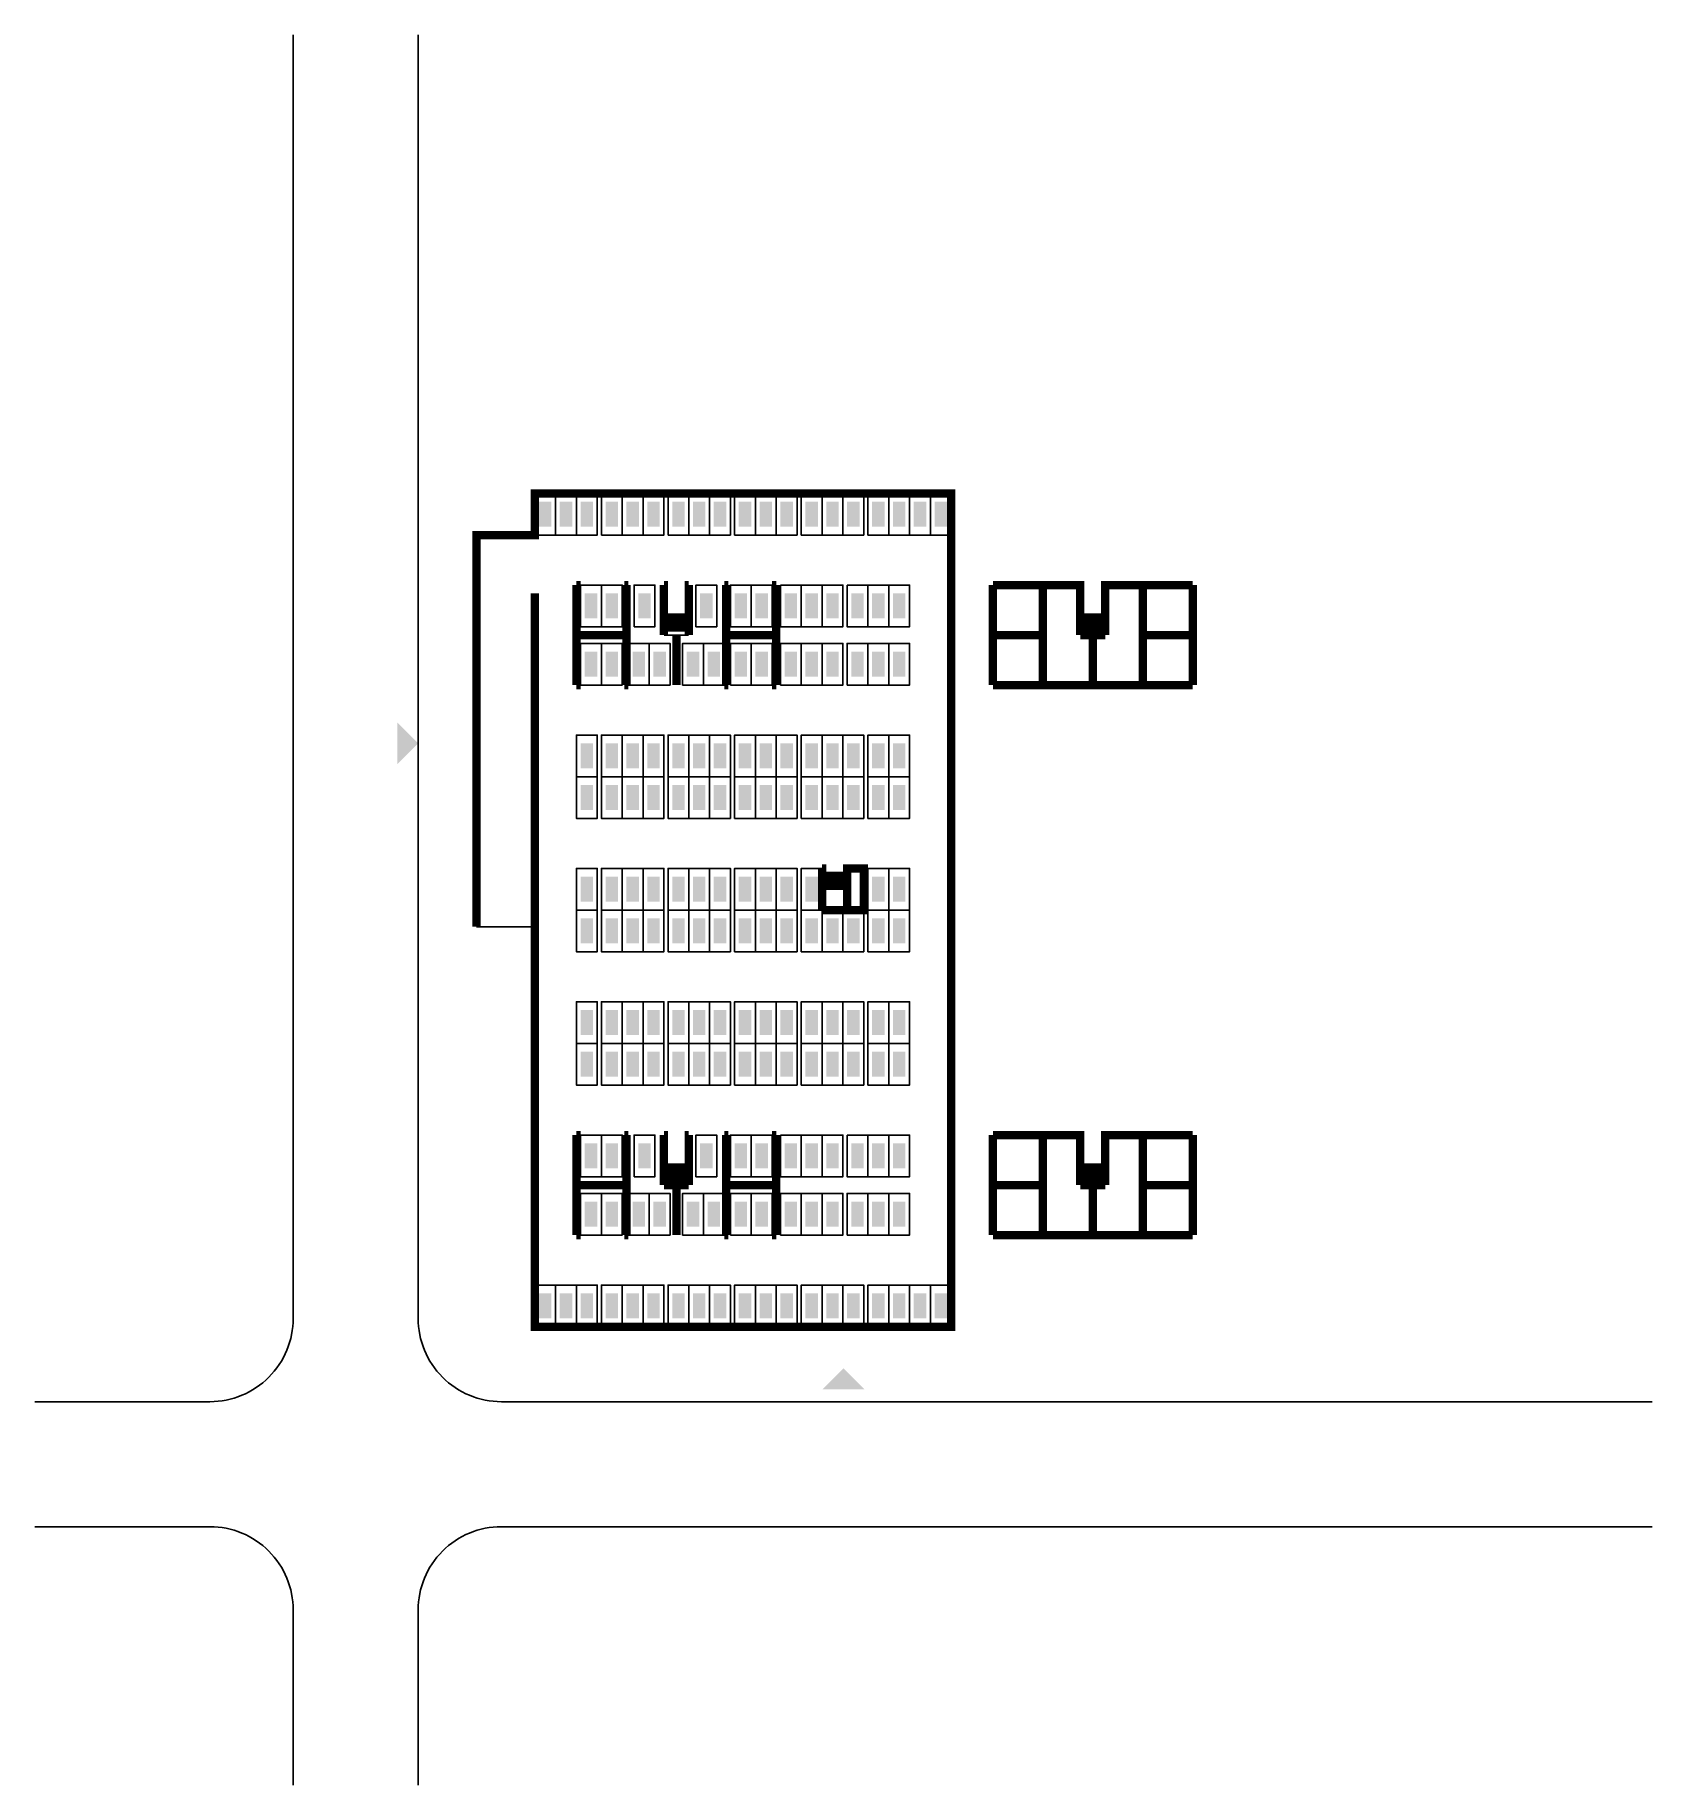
# Model space of a CAD drawing. Header units: millimetres. Extents: x -60 to 134, y -55 to 155.
import ezdxf

# ---------------------------------------------------------------- set-up
doc = ezdxf.new("R2010")
doc.units = ezdxf.units.MM
doc.layers.add('a_anno', color=7, linetype='Continuous', lineweight=5)
doc.layers.add('f_wall', color=7, linetype='Continuous', lineweight=30)
doc.layers.add('a_parking', color=9, linetype='Continuous')

# ---------------------------------------------------------------- blocks, each defined once
blk = doc.blocks.new('parking')
at = {"layer": 'a_anno', "color": 5}
blk.add_solid([(0.5, 4), (2, 4), (0.5, 1), (2, 1)], dxfattribs=at)
at = {"layer": 'a_parking'}
blk.add_lwpolyline([(0, 0), (2.5, 0), (2.5, 5), (0, 5)], close=True, dxfattribs=at)

msp = doc.modelspace()

# ---------------------------------------------------------------- linework, layer by layer
for p, q in [((18, 85.5), (16, 83.5)), ((16, 85.5), (18, 83.5)), ((68, 85.5), (66, 83.5)), ((66, 85.5), (68, 83.5)), ((37, 54.5), (35, 52.5)), ((35, 54.5), (37, 52.5)), ((18, 19.5), (16, 17.5)), ((16, 19.5), (18, 17.5)), ((68, 19.5), (66, 17.5)), ((66, 19.5), (68, 17.5))]:
    msp.add_line(p, q)
for points in [[(-60, -9), (-39, -9, 0.414214), (-29, 1), (-29, 155)], [(134.14, -9), (-4, -9, -0.414214), (-14, 1), (-14, 155)], [(-60, -24), (-39, -24, -0.414214), (-29, -34), (-29, -55)], [(134.14, -24), (-4, -24, 0.414214), (-14, -34), (-14, -55)]]:
    msp.add_lwpolyline(points, format="xyb")
for points in [[(16, 85.5), (18, 85.5), (18, 83.5), (16, 83.5)], [(66, 85.5), (68, 85.5), (68, 83.5), (66, 83.5)], [(35, 54.5), (37, 54.5), (37, 52.5), (35, 52.5)], [(16, 19.5), (18, 19.5), (18, 17.5), (16, 17.5)], [(66, 19.5), (68, 19.5), (68, 17.5), (66, 17.5)]]:
    msp.add_lwpolyline(points, close=True)
at = {"layer": 'a_anno', "color": 1}
for points in [[(16, 85.5), (18, 85.5), (16, 83.5), (18, 83.5)], [(16, 19.5), (18, 19.5), (16, 17.5), (18, 17.5)]]:
    msp.add_solid(points, dxfattribs=at)
at = {"layer": 'a_anno', "color": 2}
for points in [[(66, 85.5), (68, 85.5), (66, 83.5), (68, 83.5)], [(66, 19.5), (68, 19.5), (66, 17.5), (68, 17.5)]]:
    msp.add_solid(points, dxfattribs=at)
at = {"layer": 'a_anno', "color": 4}
for points in [[(-16.5, 72.5), (-16.5, 67.5), (-14, 70)], [(34.57, -7.5), (39.57, -7.5), (37.07, -5)]]:
    msp.add_solid(points, dxfattribs=at)
at = {"layer": 'a_anno', "color": 3}
msp.add_solid([(35, 54.5), (37, 54.5), (35, 52.5), (37, 52.5)], dxfattribs=at)
at = {"layer": 'f_wall'}
for points, const_width in [([(0, 88), (0, 0), (50, 0), (50, 100), (0, 100), (0, 95), (-7, 95), (-7, 48)], 1), ([(5, 77), (5, 89)], 1), ([(5.5, 89), (5, 89)], 1), ([(11.25, 89), (10.75, 89)], 1), ([(11, 77), (11, 89)], 1), ([(16, 89), (15.5, 89)], 1), ([(15.5, 86), (15.5, 89)], 1), ([(18.5, 89), (18, 89)], 1), ([(18.5, 86), (18.5, 89)], 1), ([(23.25, 89), (22.75, 89)], 1), ([(23, 77), (23, 89)], 1), ([(29, 89), (28.5, 89)], 1), ([(29, 77), (29, 89)], 1), ([(55, 77), (55, 89)], 1), ([(65.5, 89), (55, 89)], 1), ([(61.25, 89), (60.75, 89)], 1), ([(61, 77), (61, 89)], 1), ([(66, 89), (65.5, 89)], 1), ([(65.5, 86), (65.5, 89)], 1), ([(68.5, 89), (68, 89)], 1), ([(79, 89), (68.5, 89)], 1), ([(68.5, 86), (68.5, 89)], 1), ([(73.25, 89), (72.75, 89)], 1), ([(73, 77), (73, 89)], 1), ([(79, 77), (79, 89)], 1), ([(15.5, 86), (15.5, 83)], 1), ([(16, 86), (15.5, 86)], 0.2), ([(18.5, 86), (18, 86)], 0.2), ([(18.5, 83), (18.5, 86)], 1), ([(65.5, 86), (65.5, 83)], 1), ([(66, 86), (65.5, 86)], 1), ([(68.5, 86), (68, 86)], 1), ([(68.5, 83), (68.5, 86)], 1), ([(11, 83), (5, 83)], 1), ([(15.5, 83), (18.5, 83)], 0.2), ([(17, 77), (17, 83)], 1), ([(29, 83), (23, 83)], 1), ([(61, 83), (55, 83)], 1), ([(65.5, 83), (68.5, 83)], 1), ([(67, 77), (67, 83)], 1), ([(79, 83), (73, 83)], 1), ([(5.5, 77), (5, 77)], 1), ([(11.25, 77), (10.75, 77)], 1), ([(23.25, 77), (22.75, 77)], 1), ([(29, 77), (28.5, 77)], 1), ([(79, 77), (55, 77)], 1), ([(35, 55), (34.5, 55)], 1), ([(34.5, 52), (34.5, 55)], 1), ([(37.5, 55), (37, 55)], 0.2), ([(37.5, 52), (37.5, 55)], 0.2), ([(34.5, 53), (34.5, 50)], 1), ([(37.5, 50), (37.5, 53)], 0.2), ([(34.5, 50), (37.5, 50)], 1), ([(35, 52), (34.5, 52)], 0.2), ([(37.5, 52), (37, 52)], 0.2), ([(-7, 48), (0, 48)], 0.2), ([(5, 11), (5, 23)], 1), ([(5.5, 23), (5, 23)], 1), ([(11.25, 23), (10.75, 23)], 1), ([(11, 11), (11, 23)], 1), ([(16, 23), (15.5, 23)], 1), ([(15.5, 20), (15.5, 23)], 1), ([(18.5, 23), (18, 23)], 1), ([(18.5, 20), (18.5, 23)], 1), ([(23.25, 23), (22.75, 23)], 1), ([(23, 11), (23, 23)], 1), ([(29, 23), (28.5, 23)], 1), ([(29, 11), (29, 23)], 1), ([(55, 11), (55, 23)], 1), ([(65.5, 23), (55, 23)], 1), ([(61.25, 23), (60.75, 23)], 1), ([(61, 11), (61, 23)], 1), ([(66, 23), (65.5, 23)], 1), ([(65.5, 20), (65.5, 23)], 1), ([(68.5, 23), (68, 23)], 1), ([(79, 23), (68.5, 23)], 1), ([(68.5, 20), (68.5, 23)], 1), ([(73.25, 23), (72.75, 23)], 1), ([(73, 11), (73, 23)], 1), ([(79, 11), (79, 23)], 1), ([(15.5, 20), (15.5, 17)], 1), ([(16, 20), (15.5, 20)], 1), ([(18.5, 20), (18, 20)], 1), ([(18.5, 17), (18.5, 20)], 1), ([(65.5, 20), (65.5, 17)], 1), ([(66, 20), (65.5, 20)], 1), ([(68.5, 20), (68, 20)], 1), ([(68.5, 17), (68.5, 20)], 1), ([(11, 17), (5, 17)], 1), ([(15.5, 17), (18.5, 17)], 1), ([(17, 11), (17, 17)], 1), ([(29, 17), (23, 17)], 1), ([(61, 17), (55, 17)], 1), ([(65.5, 17), (68.5, 17)], 1), ([(67, 11), (67, 17)], 1), ([(79, 17), (73, 17)], 1), ([(5.5, 11), (5, 11)], 1), ([(11.25, 11), (10.75, 11)], 1), ([(23.25, 11), (22.75, 11)], 1), ([(29, 11), (28.5, 11)], 1), ([(79, 11), (55, 11)], 1)]:
    msp.add_lwpolyline(points, dxfattribs=dict(at, const_width=const_width))
at = {"layer": 'f_wall', "const_width": 1}
msp.add_lwpolyline([(39.5, 50), (37.5, 50), (37.5, 55), (39.5, 55)], close=True, dxfattribs=at)

# ---------------------------------------------------------------- block references
at = {"layer": 'a_parking'}
for p in [(0, 95), (2.5, 95), (5, 95), (8, 95), (10.5, 95), (13, 95), (16, 95), (18.5, 95), (21, 95), (24, 95), (26.5, 95), (29, 95), (32, 95), (34.5, 95), (37, 95), (40, 95), (42.5, 95), (45, 95), (47.5, 95), (5.5, 84), (8, 84), (11.92, 84), (19.35, 84), (23.5, 84), (26, 84), (5.5, 77), (8, 77), (11.25, 77), (13.75, 77), (23.5, 77), (26, 77), (29.5, 77), (32, 77), (34.5, 77), (37.5, 77), (40, 77), (42.5, 77), (5, 66), (8, 66), (10.5, 66), (13, 66), (16, 66), (18.5, 66), (21, 66), (24, 66), (26.5, 66), (29, 66), (32, 66), (34.5, 66), (37, 66), (40, 66), (42.5, 66), (5, 50), (8, 50), (10.5, 50), (13, 50), (16, 50), (18.5, 50), (21, 50), (24, 50), (26.5, 50), (29, 50), (32, 50), (40, 50), (42.5, 50), (5, 34), (8, 34), (10.5, 34), (13, 34), (16, 34), (18.5, 34), (21, 34), (24, 34), (26.5, 34), (29, 34), (32, 34), (34.5, 34), (37, 34), (40, 34), (42.5, 34), (5.5, 18), (8, 18), (11.92, 18), (19.35, 18), (23.5, 18), (26, 18), (5.5, 11), (8, 11), (11.25, 11), (13.75, 11), (23.5, 11), (26, 11), (29.5, 11), (32, 11), (34.5, 11), (37.5, 11), (40, 11), (42.5, 11), (0, 0), (2.5, 0), (5, 0), (8, 0), (10.5, 0), (13, 0), (16, 0), (18.5, 0), (21, 0), (24, 0), (26.5, 0), (29, 0), (32, 0), (34.5, 0), (37, 0), (40, 0), (42.5, 0), (45, 0), (47.5, 0)]:
    msp.add_blockref('parking', p, dxfattribs=at)
at = {"layer": 'a_parking', "xscale": -1, "rotation": 180}
for p in [(29.5, 89), (32, 89), (34.5, 89), (37.5, 89), (40, 89), (42.5, 89), (5, 66), (8, 66), (10.5, 66), (13, 66), (16, 66), (18.5, 66), (21, 66), (24, 66), (26.5, 66), (29, 66), (32, 66), (34.5, 66), (37, 66), (40, 66), (42.5, 66), (5, 50), (8, 50), (10.5, 50), (13, 50), (16, 50), (18.5, 50), (21, 50), (24, 50), (26.5, 50), (29, 50), (32, 50), (34.5, 50), (37, 50), (40, 50), (42.5, 50), (5, 34), (8, 34), (10.5, 34), (13, 34), (16, 34), (18.5, 34), (21, 34), (24, 34), (26.5, 34), (29, 34), (32, 34), (34.5, 34), (37, 34), (40, 34), (42.5, 34), (29.5, 23), (32, 23), (34.5, 23), (37.5, 23), (40, 23), (42.5, 23)]:
    msp.add_blockref('parking', p, dxfattribs=at)
at = {"layer": 'a_parking', "xscale": -1}
for p in [(20.25, 77), (22.75, 77), (20.25, 11), (22.75, 11)]:
    msp.add_blockref('parking', p, dxfattribs=at)

doc.saveas('drawing.dxf')
